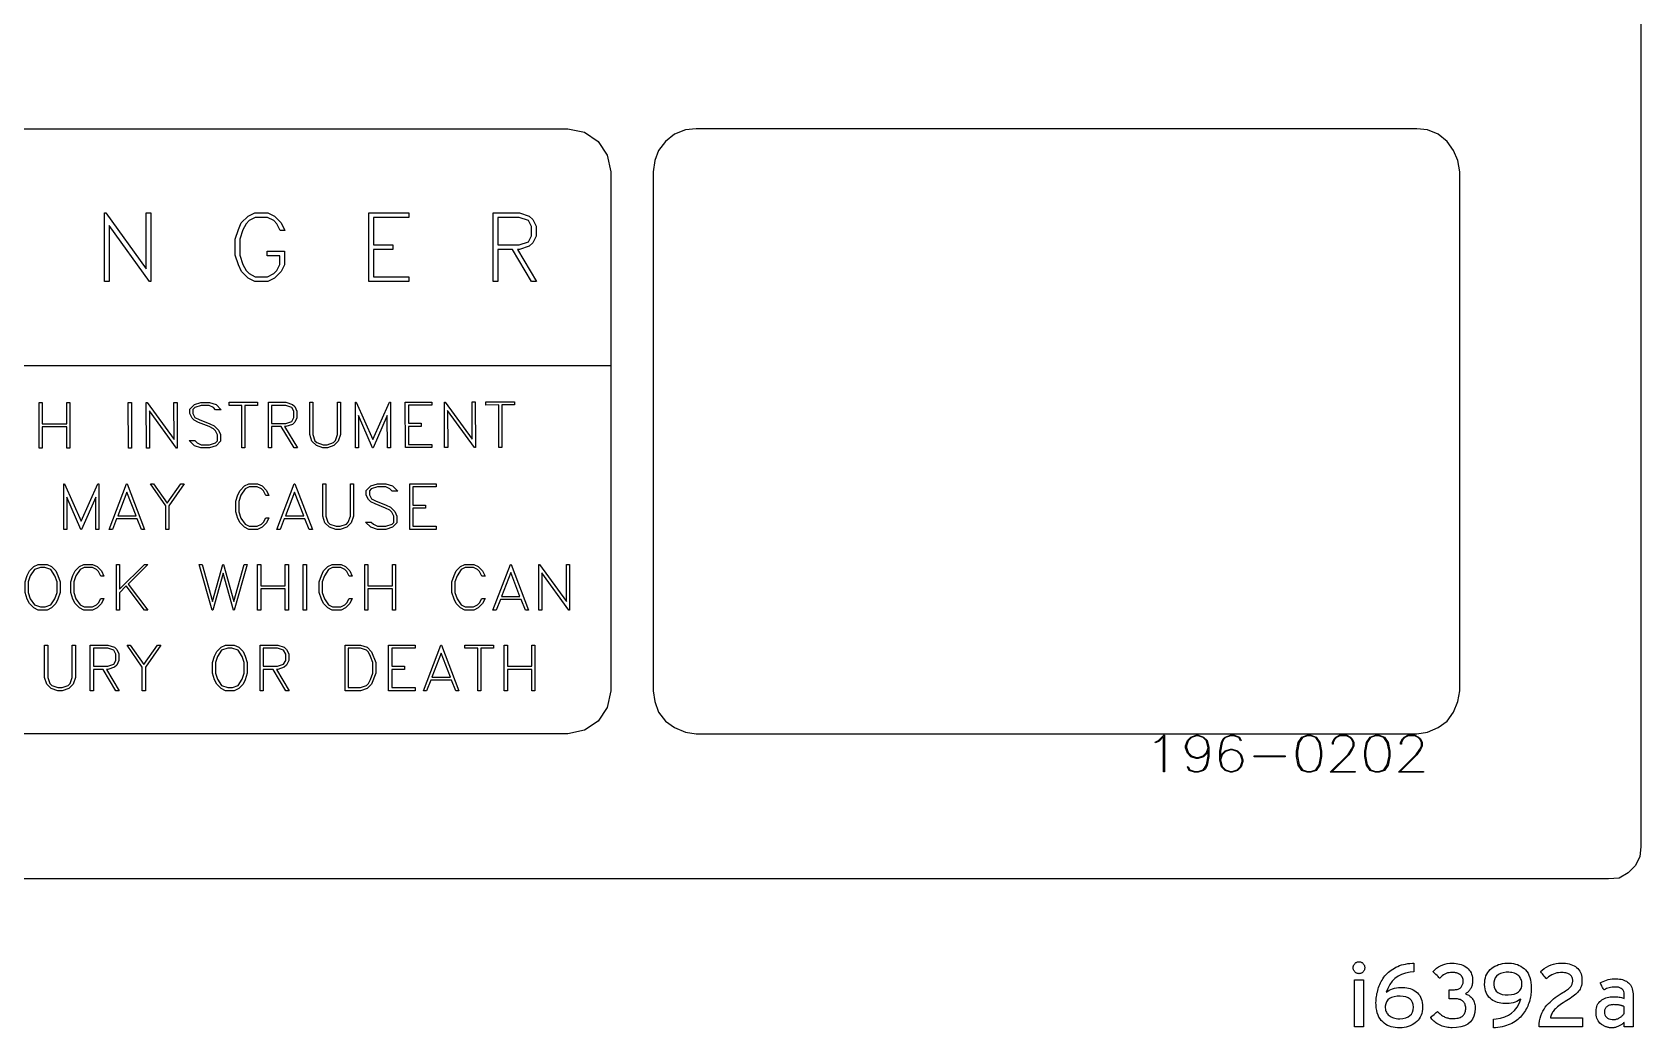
# Model space of a CAD drawing. Extents: x 3.4 to 20.6, y 5.2 to 12.5.
# Drawn here: x 17.632 to 20.623, y 5.24 to 7.092 of the extents above; entities that cross this region are included whole.
import ezdxf

# ---------------------------------------------------------------- set-up
doc = ezdxf.new("R2010")
doc.units = 0
doc.header["$MEASUREMENT"] = 0
doc.layers.get('0').update_dxf_attribs({"linetype": 'CONTINUOUS'})
doc.layers.add('DWG', color=7, linetype='CONTINUOUS')

msp = doc.modelspace()

# ---------------------------------------------------------------- linework, layer by layer
for points in [[(3.435, 12.4817), (20.5633, 12.4817), (20.5833, 12.48), (20.6, 12.47), (20.6133, 12.4567), (20.6217, 12.44), (20.6233, 12.4217), (20.6233, 5.5767), (20.6217, 5.5583), (20.6133, 5.5417), (20.6, 5.5283), (20.5833, 5.5183), (20.5633, 5.5167), (3.435, 5.5167)], [(17.477, 6.9119), (17.6579, 6.9119), (17.8388, 6.9119), (18.0141, 6.9119), (18.178, 6.9119), (18.2539, 6.9119), (18.3248, 6.9119), (18.39, 6.9119), (18.4489, 6.9119), (18.5006, 6.9119), (18.5446, 6.9119), (18.58, 6.9119), (18.6061, 6.9119), (18.6224, 6.9119), (18.6279, 6.9119), (18.6591, 6.9057), (18.6845, 6.8885), (18.7016, 6.8631), (18.7079, 6.8319), (18.7079, 6.8292), (18.7079, 6.8211), (18.7079, 6.7905), (18.7079, 6.7429), (18.7079, 6.6812), (18.7079, 6.6081), (18.7079, 6.5266), (18.7079, 6.3494), (18.7079, 6.1723), (18.7079, 6.0908), (18.7079, 6.0177), (18.7079, 5.956), (18.7079, 5.9084), (18.7079, 5.8778), (18.7079, 5.8697), (18.7079, 5.8669), (18.7016, 5.8358), (18.6845, 5.8104), (18.6591, 5.7932), (18.6279, 5.7869), (18.6279, 5.7869), (18.6224, 5.7869), (18.6061, 5.7869), (18.58, 5.7869), (18.5446, 5.7869), (18.5006, 5.7869), (18.4489, 5.7869), (18.39, 5.7869), (18.3248, 5.7869), (18.2539, 5.7869), (18.178, 5.7869), (18.0141, 5.7869), (17.8388, 5.7869), (17.6579, 5.7869), (17.477, 5.7869)], [(20.2833, 6.8533), (20.275, 6.8717), (20.2633, 6.8883), (20.2467, 6.9017), (20.2267, 6.91), (20.2067, 6.9117), (18.8667, 6.9117), (18.8467, 6.91), (18.8267, 6.9017), (18.81, 6.8883), (18.7967, 6.8717), (18.79, 6.8533), (18.7867, 6.8317), (18.7867, 5.8667), (18.79, 5.8467), (18.7967, 5.8267), (18.81, 5.81), (18.8267, 5.7983), (18.8467, 5.79), (18.8667, 5.7867), (20.2067, 5.7867), (20.2267, 5.79), (20.2467, 5.7983), (20.2633, 5.81), (20.275, 5.8267), (20.2833, 5.8467), (20.2867, 5.8667), (20.2867, 6.8317), (20.2833, 6.8533)], [(17.8525, 6.6282), (17.8504, 6.6282), (17.7754, 6.732), (17.7754, 6.6282), (17.7668, 6.6282), (17.7668, 6.7555), (17.7688, 6.7555), (17.8439, 6.6516), (17.8439, 6.7555), (17.8525, 6.7555), (17.8525, 6.6282)], [(18.1021, 6.7231), (18.0931, 6.7231), (18.0868, 6.7354), (18.0812, 6.7411), (18.0699, 6.7469), (18.0469, 6.7469), (18.0355, 6.7411), (18.0299, 6.7354), (18.024, 6.7239), (18.0182, 6.7065), (18.0182, 6.6772), (18.024, 6.6597), (18.0299, 6.6482), (18.0355, 6.6426), (18.0469, 6.6368), (18.0699, 6.6368), (18.0812, 6.6426), (18.0868, 6.6482), (18.0926, 6.6595), (18.0926, 6.6756), (18.0689, 6.6756), (18.0689, 6.6842), (18.1013, 6.6842), (18.1013, 6.6588), (18.0951, 6.6464), (18.083, 6.6343), (18.0705, 6.6282), (18.0461, 6.6282), (18.0338, 6.6343), (18.0216, 6.6465), (18.0157, 6.6587), (18.0095, 6.6768), (18.0095, 6.7068), (18.0157, 6.7249), (18.0206, 6.7372), (18.0338, 6.7493), (18.0461, 6.7555), (18.0705, 6.7555), (18.083, 6.7493), (18.0951, 6.7372), (18.1021, 6.7231)], [(18.3322, 6.6282), (18.2583, 6.6282), (18.2583, 6.7555), (18.3322, 6.7555), (18.3322, 6.7469), (18.2669, 6.7469), (18.2669, 6.6961), (18.3025, 6.6961), (18.3025, 6.6875), (18.2669, 6.6875), (18.2669, 6.6368), (18.3322, 6.6368), (18.3322, 6.6282)], [(18.5701, 6.6282), (18.5609, 6.6282), (18.5253, 6.6875), (18.4978, 6.6875), (18.4978, 6.6282), (18.4892, 6.6282), (18.4892, 6.7555), (18.5382, 6.7555), (18.5565, 6.7493), (18.563, 6.7431), (18.569, 6.7307), (18.569, 6.7123), (18.563, 6.6998), (18.5565, 6.6936), (18.5382, 6.6875), (18.5345, 6.6875), (18.5701, 6.6282)], [(18.5604, 6.7129), (18.5604, 6.73), (18.5548, 6.7411), (18.5378, 6.7469), (18.4978, 6.7469), (18.4978, 6.6961), (18.5378, 6.6961), (18.5548, 6.7019), (18.5604, 6.7129)], [(16.6079, 6.4715), (18.7079, 6.4715)], [(17.7023, 6.3179), (17.6966, 6.3179), (17.6965, 6.3574), (17.6509, 6.3574), (17.6509, 6.3178), (17.6452, 6.3178), (17.645, 6.4027), (17.6508, 6.4027), (17.6508, 6.3631), (17.6965, 6.3632), (17.6965, 6.4027), (17.7022, 6.4027), (17.7023, 6.3179)], [(17.8167, 6.3181), (17.811, 6.3181), (17.8109, 6.4029), (17.8166, 6.4029), (17.8167, 6.3181)], [(17.9016, 6.3182), (17.9003, 6.3182), (17.8501, 6.3874), (17.8502, 6.3181), (17.8445, 6.3181), (17.8443, 6.403), (17.8457, 6.403), (17.8959, 6.3338), (17.8958, 6.403), (17.9015, 6.403), (17.9016, 6.3182)], [(17.9837, 6.3895), (17.9733, 6.3895), (17.9692, 6.3936), (17.9615, 6.3974), (17.9461, 6.3974), (17.9346, 6.3935), (17.931, 6.39), (17.931, 6.3826), (17.9348, 6.3752), (17.9424, 6.3714), (17.9622, 6.3635), (17.9703, 6.3596), (17.9785, 6.3514), (17.9825, 6.3432), (17.9825, 6.3307), (17.9742, 6.3224), (17.962, 6.3183), (17.946, 6.3183), (17.9338, 6.3223), (17.9242, 6.3319), (17.9345, 6.3319), (17.9387, 6.3279), (17.9463, 6.324), (17.9618, 6.324), (17.9733, 6.3279), (17.9768, 6.3314), (17.9768, 6.3427), (17.9729, 6.3503), (17.9692, 6.354), (17.9614, 6.358), (17.9417, 6.3658), (17.9336, 6.3698), (17.9294, 6.374), (17.9253, 6.3822), (17.9253, 6.3907), (17.9337, 6.399), (17.9459, 6.4031), (17.9619, 6.4031), (17.9741, 6.3991), (17.9837, 6.3895)], [(18.0514, 6.3976), (18.0277, 6.3975), (18.0278, 6.3184), (18.0221, 6.3184), (18.022, 6.3975), (17.9983, 6.3975), (17.9983, 6.4032), (18.0514, 6.4033), (18.0514, 6.3976)], [(18.1253, 6.3185), (18.1192, 6.3185), (18.0954, 6.3581), (18.0771, 6.358), (18.0772, 6.3185), (18.0714, 6.3185), (18.0713, 6.4033), (18.1039, 6.4034), (18.1162, 6.3993), (18.1205, 6.3952), (18.1245, 6.3869), (18.1245, 6.3746), (18.1205, 6.3663), (18.1162, 6.3622), (18.104, 6.3581), (18.1015, 6.3581), (18.1253, 6.3185)], [(18.2055, 6.3432), (18.2014, 6.331), (18.1932, 6.3227), (18.181, 6.3186), (18.1729, 6.3186), (18.1607, 6.3227), (18.1524, 6.3309), (18.1483, 6.3431), (18.1482, 6.4034), (18.154, 6.4035), (18.1541, 6.3434), (18.1579, 6.3318), (18.1615, 6.3282), (18.1731, 6.3244), (18.1807, 6.3244), (18.1923, 6.3283), (18.1959, 6.3319), (18.1998, 6.3434), (18.1997, 6.4035), (18.2054, 6.4035), (18.2055, 6.3432)], [(18.2983, 6.3188), (18.2926, 6.3188), (18.2925, 6.3787), (18.2664, 6.3188), (18.2652, 6.3188), (18.2389, 6.3786), (18.239, 6.3187), (18.2333, 6.3187), (18.2331, 6.4036), (18.2346, 6.4036), (18.2658, 6.3338), (18.2968, 6.4037), (18.2982, 6.4037), (18.2983, 6.3188)], [(18.3753, 6.3189), (18.3261, 6.3189), (18.3259, 6.4037), (18.3752, 6.4038), (18.3752, 6.3981), (18.3317, 6.398), (18.3317, 6.3642), (18.3555, 6.3642), (18.3555, 6.3585), (18.3317, 6.3584), (18.3318, 6.3246), (18.3753, 6.3247), (18.3753, 6.3189)], [(18.4563, 6.3191), (18.4549, 6.3191), (18.4047, 6.3882), (18.4049, 6.319), (18.3991, 6.319), (18.399, 6.4038), (18.4003, 6.4038), (18.4505, 6.3347), (18.4504, 6.4039), (18.4561, 6.4039), (18.4563, 6.3191)], [(18.5291, 6.3983), (18.5054, 6.3983), (18.5055, 6.3191), (18.4998, 6.3191), (18.4997, 6.3983), (18.4759, 6.3982), (18.4759, 6.404), (18.5291, 6.404), (18.5291, 6.3983)], [(18.1188, 6.375), (18.1188, 6.3865), (18.115, 6.3938), (18.1037, 6.3976), (18.077, 6.3976), (18.0771, 6.3638), (18.1037, 6.3638), (18.115, 6.3677), (18.1188, 6.375)], [(17.7559, 6.1669), (17.7502, 6.1669), (17.7502, 6.2267), (17.724, 6.1669), (17.7228, 6.1669), (17.6966, 6.2267), (17.6966, 6.1669), (17.6909, 6.1669), (17.6909, 6.2517), (17.6923, 6.2517), (17.7234, 6.1819), (17.7545, 6.2517), (17.7559, 6.2517), (17.7559, 6.1669)], [(17.8413, 6.1669), (17.8354, 6.1669), (17.8276, 6.1866), (17.789, 6.1866), (17.7812, 6.1669), (17.7753, 6.1669), (17.8077, 6.2517), (17.8089, 6.2517), (17.8413, 6.1669)], [(17.9146, 6.2517), (17.8861, 6.2109), (17.8861, 6.1669), (17.8804, 6.1669), (17.8804, 6.2109), (17.8519, 6.2517), (17.858, 6.2517), (17.8833, 6.2157), (17.9084, 6.2517), (17.9146, 6.2517)], [(18.0723, 6.1884), (18.0677, 6.1791), (18.0595, 6.1709), (18.0513, 6.1669), (18.035, 6.1669), (18.0268, 6.1709), (18.0186, 6.1791), (18.0147, 6.1872), (18.0106, 6.1993), (18.0106, 6.2193), (18.0147, 6.2314), (18.0186, 6.2395), (18.0268, 6.2476), (18.035, 6.2517), (18.0513, 6.2517), (18.0595, 6.2476), (18.0677, 6.2395), (18.0723, 6.2301), (18.0663, 6.2301), (18.0621, 6.2384), (18.0584, 6.2421), (18.0508, 6.246), (18.0355, 6.246), (18.0279, 6.2422), (18.0202, 6.2306), (18.0163, 6.219), (18.0163, 6.1995), (18.0202, 6.188), (18.0279, 6.1764), (18.0355, 6.1726), (18.0508, 6.1726), (18.0584, 6.1765), (18.0621, 6.1802), (18.0663, 6.1884), (18.0723, 6.1884)], [(18.1531, 6.1669), (18.1473, 6.1669), (18.1394, 6.1866), (18.1008, 6.1866), (18.093, 6.1669), (18.0871, 6.1669), (18.1195, 6.2517), (18.1207, 6.2517), (18.1531, 6.1669)], [(18.2296, 6.1914), (18.2255, 6.1792), (18.2173, 6.1709), (18.2051, 6.1669), (18.197, 6.1669), (18.1848, 6.1709), (18.1765, 6.1792), (18.1725, 6.1914), (18.1725, 6.2517), (18.1782, 6.2517), (18.1782, 6.1916), (18.1821, 6.1801), (18.1856, 6.1765), (18.1972, 6.1726), (18.2048, 6.1726), (18.2164, 6.1765), (18.22, 6.1801), (18.2239, 6.1916), (18.2239, 6.2517), (18.2296, 6.2517), (18.2296, 6.1914)], [(18.3118, 6.238), (18.3014, 6.238), (18.2973, 6.2421), (18.2896, 6.246), (18.2742, 6.246), (18.2627, 6.2421), (18.2591, 6.2386), (18.2591, 6.2312), (18.2629, 6.2238), (18.2704, 6.22), (18.2902, 6.212), (18.2984, 6.2081), (18.3065, 6.2), (18.3105, 6.1917), (18.3105, 6.1793), (18.3022, 6.1709), (18.29, 6.1669), (18.274, 6.1669), (18.2618, 6.1709), (18.2522, 6.1805), (18.2625, 6.1805), (18.2667, 6.1765), (18.2743, 6.1726), (18.2897, 6.1726), (18.3013, 6.1765), (18.3048, 6.18), (18.3048, 6.1912), (18.3009, 6.1989), (18.2973, 6.2026), (18.2894, 6.2065), (18.2698, 6.2144), (18.2617, 6.2184), (18.2575, 6.2226), (18.2534, 6.2308), (18.2534, 6.2393), (18.2618, 6.2476), (18.274, 6.2517), (18.29, 6.2517), (18.3022, 6.2476), (18.3118, 6.238)], [(18.3836, 6.1669), (18.3343, 6.1669), (18.3343, 6.2517), (18.3836, 6.2517), (18.3836, 6.246), (18.3401, 6.246), (18.3401, 6.2122), (18.3638, 6.2122), (18.3638, 6.2064), (18.3401, 6.2064), (18.3401, 6.1726), (18.3836, 6.1726), (18.3836, 6.1669)], [(17.8254, 6.1923), (17.8083, 6.2364), (17.7911, 6.1923), (17.8254, 6.1923)], [(18.1373, 6.1923), (18.1201, 6.2364), (18.103, 6.1923), (18.1373, 6.1923)], [(17.6841, 6.0493), (17.68, 6.0372), (17.676, 6.0291), (17.6679, 6.0209), (17.6597, 6.0169), (17.6434, 6.0169), (17.6352, 6.0209), (17.627, 6.0291), (17.6231, 6.0372), (17.619, 6.0493), (17.619, 6.0693), (17.6231, 6.0814), (17.627, 6.0895), (17.6352, 6.0976), (17.6434, 6.1017), (17.6597, 6.1017), (17.6679, 6.0976), (17.676, 6.0895), (17.68, 6.0814), (17.6841, 6.0693), (17.6841, 6.0493)], [(17.6783, 6.0495), (17.6783, 6.0691), (17.6745, 6.0806), (17.6668, 6.0921), (17.6554, 6.096), (17.6477, 6.096), (17.6363, 6.0921), (17.6286, 6.0806), (17.6248, 6.0691), (17.6248, 6.0495), (17.6286, 6.038), (17.6363, 6.0265), (17.6477, 6.0226), (17.6563, 6.0226), (17.6668, 6.0265), (17.6745, 6.038), (17.6783, 6.0495)], [(17.7656, 6.0384), (17.761, 6.0291), (17.7529, 6.0209), (17.7446, 6.0169), (17.7283, 6.0169), (17.7201, 6.0209), (17.7119, 6.0291), (17.708, 6.0372), (17.7039, 6.0493), (17.7039, 6.0693), (17.708, 6.0814), (17.7119, 6.0895), (17.7201, 6.0976), (17.7283, 6.1017), (17.7446, 6.1017), (17.7529, 6.0976), (17.761, 6.0895), (17.7656, 6.0801), (17.7597, 6.0801), (17.7555, 6.0884), (17.7517, 6.0921), (17.7442, 6.096), (17.7288, 6.096), (17.7212, 6.0922), (17.7135, 6.0806), (17.7097, 6.0691), (17.7097, 6.0495), (17.7135, 6.038), (17.7212, 6.0264), (17.7288, 6.0226), (17.7442, 6.0226), (17.7517, 6.0265), (17.7555, 6.0302), (17.7597, 6.0384), (17.7656, 6.0384)], [(17.8472, 6.1017), (17.8107, 6.0651), (17.8469, 6.0169), (17.8407, 6.0169), (17.8071, 6.0616), (17.7946, 6.0491), (17.7946, 6.0169), (17.7888, 6.0169), (17.7888, 6.1017), (17.7946, 6.1017), (17.7946, 6.0555), (17.8408, 6.1017), (17.8472, 6.1017)], [(18.0319, 6.1017), (18.0076, 6.0169), (18.0062, 6.0169), (17.9872, 6.0855), (17.9681, 6.0169), (17.9667, 6.0169), (17.9424, 6.1017), (17.9483, 6.1017), (17.9674, 6.033), (17.9865, 6.1017), (17.9879, 6.1017), (18.007, 6.033), (18.0261, 6.1017), (18.0319, 6.1017)], [(18.1085, 6.0169), (18.1028, 6.0169), (18.1028, 6.0564), (18.0571, 6.0564), (18.0571, 6.0169), (18.0514, 6.0169), (18.0514, 6.1017), (18.0571, 6.1017), (18.0571, 6.0622), (18.1028, 6.0622), (18.1028, 6.1017), (18.1085, 6.1017), (18.1085, 6.0169)], [(18.142, 6.0169), (18.1363, 6.0169), (18.1363, 6.1017), (18.142, 6.1017), (18.142, 6.0169)], [(18.2274, 6.0384), (18.2228, 6.0291), (18.2147, 6.0209), (18.2064, 6.0169), (18.1902, 6.0169), (18.1819, 6.0209), (18.1738, 6.0291), (18.1699, 6.0372), (18.1658, 6.0493), (18.1658, 6.0693), (18.1699, 6.0814), (18.1738, 6.0895), (18.1819, 6.0976), (18.1902, 6.1017), (18.2064, 6.1017), (18.2147, 6.0976), (18.2228, 6.0895), (18.2274, 6.0801), (18.2215, 6.0801), (18.2173, 6.0884), (18.2135, 6.0921), (18.206, 6.096), (18.1906, 6.096), (18.183, 6.0922), (18.1754, 6.0806), (18.1715, 6.0691), (18.1715, 6.0495), (18.1754, 6.038), (18.183, 6.0264), (18.1906, 6.0226), (18.206, 6.0226), (18.2135, 6.0265), (18.2173, 6.0302), (18.2215, 6.0384), (18.2274, 6.0384)], [(18.3078, 6.0169), (18.3021, 6.0169), (18.3021, 6.0564), (18.2564, 6.0564), (18.2564, 6.0169), (18.2507, 6.0169), (18.2507, 6.1017), (18.2564, 6.1017), (18.2564, 6.0622), (18.3021, 6.0622), (18.3021, 6.1017), (18.3078, 6.1017), (18.3078, 6.0169)], [(18.4742, 6.0384), (18.4696, 6.0291), (18.4615, 6.0209), (18.4532, 6.0169), (18.4369, 6.0169), (18.4287, 6.0209), (18.4205, 6.0291), (18.4166, 6.0372), (18.4125, 6.0493), (18.4125, 6.0693), (18.4166, 6.0814), (18.4205, 6.0895), (18.4287, 6.0976), (18.4369, 6.1017), (18.4532, 6.1017), (18.4615, 6.0976), (18.4696, 6.0895), (18.4742, 6.0801), (18.4682, 6.0801), (18.4641, 6.0884), (18.4603, 6.0921), (18.4527, 6.096), (18.4374, 6.096), (18.4298, 6.0922), (18.4221, 6.0806), (18.4183, 6.0691), (18.4183, 6.0495), (18.4221, 6.038), (18.4298, 6.0264), (18.4374, 6.0226), (18.4527, 6.0226), (18.4603, 6.0265), (18.4641, 6.0302), (18.4682, 6.0384), (18.4742, 6.0384)], [(18.555, 6.0169), (18.5492, 6.0169), (18.5413, 6.0366), (18.5027, 6.0366), (18.4949, 6.0169), (18.489, 6.0169), (18.5214, 6.1017), (18.5226, 6.1017), (18.555, 6.0169)], [(18.5392, 6.0423), (18.522, 6.0864), (18.5049, 6.0423), (18.5392, 6.0423)], [(18.6315, 6.0169), (18.6302, 6.0169), (18.5801, 6.0861), (18.5801, 6.0169), (18.5744, 6.0169), (18.5744, 6.1017), (18.5757, 6.1017), (18.6258, 6.0325), (18.6258, 6.1017), (18.6315, 6.1017), (18.6315, 6.0169)], [(17.7125, 5.8913), (17.7084, 5.8792), (17.7002, 5.8709), (17.688, 5.8668), (17.6798, 5.8668), (17.6676, 5.8709), (17.6594, 5.8792), (17.6553, 5.8913), (17.6553, 5.9517), (17.6611, 5.9517), (17.6611, 5.8916), (17.6649, 5.8801), (17.6685, 5.8765), (17.68, 5.8726), (17.6877, 5.8726), (17.6992, 5.8765), (17.7029, 5.8801), (17.7067, 5.8916), (17.7067, 5.9517), (17.7125, 5.9517), (17.7125, 5.8913)], [(17.7941, 5.8668), (17.788, 5.8668), (17.7643, 5.9064), (17.746, 5.9064), (17.746, 5.8668), (17.7402, 5.8668), (17.7402, 5.9517), (17.7729, 5.9517), (17.7851, 5.9476), (17.7894, 5.9435), (17.7934, 5.9352), (17.7934, 5.9229), (17.7894, 5.9146), (17.7851, 5.9105), (17.7729, 5.9064), (17.7704, 5.9064), (17.7941, 5.8668)], [(17.7877, 5.9233), (17.7877, 5.9348), (17.7839, 5.9421), (17.7726, 5.946), (17.746, 5.946), (17.746, 5.9122), (17.7726, 5.9122), (17.7839, 5.916), (17.7877, 5.9233)], [(17.8711, 5.9517), (17.8427, 5.9109), (17.8427, 5.8668), (17.8369, 5.8668), (17.8369, 5.9109), (17.8085, 5.9517), (17.8146, 5.9517), (17.8398, 5.9157), (17.865, 5.9517), (17.8711, 5.9517)], [(18.0322, 5.8993), (18.0281, 5.8872), (18.0242, 5.879), (18.0161, 5.8709), (18.0078, 5.8668), (17.9916, 5.8668), (17.9833, 5.8709), (17.9752, 5.879), (17.9713, 5.8872), (17.9672, 5.8993), (17.9672, 5.9193), (17.9713, 5.9313), (17.9752, 5.9395), (17.9833, 5.9476), (17.9916, 5.9517), (18.0078, 5.9517), (18.0161, 5.9476), (18.0242, 5.9395), (18.0281, 5.9313), (18.0322, 5.9193), (18.0322, 5.8993)], [(18.0265, 5.8995), (18.0265, 5.919), (18.0227, 5.9306), (18.015, 5.9421), (18.0035, 5.946), (17.9959, 5.946), (17.9844, 5.9421), (17.9768, 5.9306), (17.9729, 5.919), (17.9729, 5.8995), (17.9768, 5.888), (17.9844, 5.8765), (17.9959, 5.8726), (18.0045, 5.8726), (18.015, 5.8765), (18.0227, 5.888), (18.0265, 5.8995)], [(18.11, 5.8668), (18.1038, 5.8668), (18.0801, 5.9064), (18.0618, 5.9064), (18.0618, 5.8668), (18.0561, 5.8668), (18.0561, 5.9517), (18.0887, 5.9517), (18.1009, 5.9476), (18.1052, 5.9435), (18.1092, 5.9352), (18.1092, 5.9229), (18.1052, 5.9146), (18.1009, 5.9105), (18.0887, 5.9064), (18.0862, 5.9064), (18.11, 5.8668)], [(18.1035, 5.9233), (18.1035, 5.9348), (18.0997, 5.9421), (18.0884, 5.946), (18.0618, 5.946), (18.0618, 5.9122), (18.0884, 5.9122), (18.0997, 5.916), (18.1035, 5.9233)], [(18.2711, 5.8992), (18.2631, 5.8792), (18.2548, 5.8709), (18.2426, 5.8668), (18.2139, 5.8668), (18.2139, 5.9517), (18.2426, 5.9517), (18.2548, 5.9476), (18.2631, 5.9394), (18.2711, 5.9194), (18.2711, 5.8992)], [(18.2654, 5.8995), (18.2654, 5.919), (18.2615, 5.9307), (18.2575, 5.9384), (18.2539, 5.9421), (18.2424, 5.946), (18.2197, 5.946), (18.2197, 5.8726), (18.2424, 5.8726), (18.2539, 5.8765), (18.2575, 5.8802), (18.2615, 5.8879), (18.2654, 5.8995)], [(18.3441, 5.8668), (18.2949, 5.8668), (18.2949, 5.9517), (18.3441, 5.9517), (18.3441, 5.946), (18.3006, 5.946), (18.3006, 5.9122), (18.3243, 5.9122), (18.3243, 5.9064), (18.3006, 5.9064), (18.3006, 5.8726), (18.3441, 5.8726), (18.3441, 5.8668)], [(18.4255, 5.8668), (18.4197, 5.8668), (18.4118, 5.8866), (18.3732, 5.8866), (18.3654, 5.8668), (18.3595, 5.8668), (18.3919, 5.9517), (18.3931, 5.9517), (18.4255, 5.8668)], [(18.4097, 5.8923), (18.3925, 5.9364), (18.3754, 5.8923), (18.4097, 5.8923)], [(18.4901, 5.946), (18.4664, 5.946), (18.4664, 5.8668), (18.4606, 5.8668), (18.4606, 5.946), (18.4369, 5.946), (18.4369, 5.9517), (18.4901, 5.9517), (18.4901, 5.946)], [(18.5671, 5.8668), (18.5614, 5.8668), (18.5614, 5.9064), (18.5157, 5.9064), (18.5157, 5.8668), (18.5099, 5.8668), (18.5099, 5.9517), (18.5157, 5.9517), (18.5157, 5.9122), (18.5614, 5.9122), (18.5614, 5.9517), (18.5671, 5.9517), (18.5671, 5.8668)], [(19.7374, 5.7158), (19.7359, 5.7158), (19.7359, 5.7816), (19.7275, 5.773), (19.721, 5.7699), (19.7202, 5.7711), (19.7266, 5.7743), (19.7364, 5.7841), (19.7374, 5.7841), (19.7374, 5.7158)], [(19.8187, 5.7564), (19.8168, 5.7508), (19.8101, 5.7441), (19.8002, 5.7408), (19.7968, 5.7408), (19.7869, 5.7441), (19.7802, 5.7508), (19.7769, 5.7608), (19.7769, 5.7642), (19.7802, 5.7741), (19.7869, 5.7807), (19.7968, 5.7841), (19.8002, 5.7841), (19.8101, 5.7807), (19.8168, 5.7741), (19.8201, 5.7609), (19.8201, 5.7447), (19.8169, 5.7284), (19.8136, 5.7218), (19.8101, 5.7184), (19.8002, 5.7152), (19.7936, 5.7152), (19.7835, 5.7184), (19.7802, 5.7251), (19.7815, 5.7259), (19.7846, 5.7197), (19.7938, 5.7166), (19.8, 5.7166), (19.8094, 5.7197), (19.8123, 5.7227), (19.8155, 5.729), (19.8187, 5.7449), (19.8187, 5.7564)], [(19.8187, 5.7608), (19.8155, 5.7733), (19.8094, 5.7795), (19.8, 5.7826), (19.797, 5.7826), (19.7876, 5.7795), (19.7815, 5.7733), (19.7783, 5.764), (19.7783, 5.7609), (19.7815, 5.7516), (19.7876, 5.7454), (19.797, 5.7423), (19.8, 5.7423), (19.8094, 5.7454), (19.8155, 5.7516), (19.8187, 5.7608)], [(19.8418, 5.7428), (19.8436, 5.7483), (19.8503, 5.7551), (19.8602, 5.7584), (19.8636, 5.7584), (19.8735, 5.7551), (19.8803, 5.7483), (19.8835, 5.7384), (19.8835, 5.735), (19.8803, 5.7251), (19.8735, 5.7184), (19.8636, 5.7152), (19.8602, 5.7152), (19.8503, 5.7184), (19.8436, 5.7251), (19.8403, 5.7383), (19.8403, 5.7545), (19.8435, 5.7708), (19.8468, 5.7774), (19.8503, 5.7807), (19.8602, 5.7841), (19.8669, 5.7841), (19.877, 5.7807), (19.8803, 5.7741), (19.879, 5.7733), (19.8758, 5.7795), (19.8666, 5.7826), (19.8604, 5.7826), (19.851, 5.7795), (19.8481, 5.7764), (19.845, 5.7702), (19.8418, 5.7543), (19.8418, 5.7428)], [(20.0265, 5.7284), (20.0197, 5.7184), (20.0098, 5.7152), (20.0031, 5.7152), (19.9931, 5.7184), (19.9864, 5.7284), (19.9832, 5.7447), (19.9832, 5.7545), (19.9864, 5.7708), (19.9931, 5.7807), (20.0031, 5.7841), (20.0098, 5.7841), (20.0197, 5.7807), (20.0265, 5.7708), (20.0296, 5.7545), (20.0296, 5.7447), (20.0265, 5.7284)], [(20.025, 5.729), (20.0282, 5.7449), (20.0282, 5.7543), (20.025, 5.7702), (20.0189, 5.7795), (20.0096, 5.7826), (20.0033, 5.7826), (19.9941, 5.7795), (19.9879, 5.7702), (19.9847, 5.7543), (19.9847, 5.7449), (19.9879, 5.729), (19.9941, 5.7197), (20.0033, 5.7166), (20.0096, 5.7166), (20.0189, 5.7197), (20.025, 5.729)], [(20.0499, 5.7673), (20.0499, 5.7707), (20.0531, 5.7774), (20.0565, 5.7807), (20.0633, 5.7841), (20.0765, 5.7841), (20.0832, 5.7807), (20.0866, 5.7774), (20.0899, 5.7707), (20.0899, 5.7638), (20.0866, 5.7573), (20.0801, 5.7475), (20.0491, 5.7166), (20.0924, 5.7166), (20.0924, 5.7152), (20.0457, 5.7152), (20.079, 5.7484), (20.0853, 5.758), (20.0884, 5.7642), (20.0884, 5.7703), (20.0853, 5.7764), (20.0823, 5.7795), (20.0761, 5.7826), (20.0636, 5.7826), (20.0575, 5.7795), (20.0544, 5.7764), (20.0513, 5.7703), (20.0513, 5.7673), (20.0499, 5.7673)], [(20.1533, 5.7284), (20.1466, 5.7184), (20.1366, 5.7152), (20.13, 5.7152), (20.12, 5.7184), (20.1133, 5.7284), (20.1101, 5.7447), (20.1101, 5.7545), (20.1133, 5.7708), (20.12, 5.7807), (20.13, 5.7841), (20.1366, 5.7841), (20.1466, 5.7807), (20.1533, 5.7708), (20.1565, 5.7545), (20.1565, 5.7447), (20.1533, 5.7284)], [(20.1518, 5.729), (20.1551, 5.7449), (20.1551, 5.7543), (20.1518, 5.7702), (20.1457, 5.7795), (20.1364, 5.7826), (20.1302, 5.7826), (20.1209, 5.7795), (20.1147, 5.7702), (20.1115, 5.7543), (20.1115, 5.7449), (20.1147, 5.729), (20.1209, 5.7197), (20.1302, 5.7166), (20.1364, 5.7166), (20.1457, 5.7197), (20.1518, 5.729)], [(20.1767, 5.7673), (20.1767, 5.7707), (20.18, 5.7774), (20.1834, 5.7807), (20.1901, 5.7841), (20.2033, 5.7841), (20.21, 5.7807), (20.2134, 5.7774), (20.2167, 5.7707), (20.2167, 5.7638), (20.2134, 5.7573), (20.2069, 5.7475), (20.1759, 5.7166), (20.2192, 5.7166), (20.2192, 5.7152), (20.1725, 5.7152), (20.2058, 5.7484), (20.2121, 5.758), (20.2153, 5.7642), (20.2153, 5.7703), (20.2121, 5.7764), (20.2091, 5.7795), (20.2029, 5.7826), (20.1905, 5.7826), (20.1843, 5.7795), (20.1813, 5.7764), (20.1781, 5.7703), (20.1781, 5.7673), (20.1767, 5.7673)], [(19.8418, 5.7383), (19.8449, 5.7259), (19.851, 5.7197), (19.8604, 5.7166), (19.8634, 5.7166), (19.8728, 5.7197), (19.879, 5.7259), (19.8821, 5.7352), (19.8821, 5.7383), (19.879, 5.7476), (19.8728, 5.7538), (19.8634, 5.7569), (19.8604, 5.7569), (19.851, 5.7538), (19.8449, 5.7476), (19.8418, 5.7383)], [(19.9045, 5.7455), (19.9623, 5.7455), (19.9623, 5.744), (19.9045, 5.744), (19.9045, 5.7455)]]:
    msp.add_lwpolyline(points)
at = {"layer": 'DWG'}
for points in [[(20.11, 5.3516), (20.11, 5.3505), (20.1098, 5.3495), (20.1096, 5.3485), (20.1093, 5.3476), (20.1089, 5.3467), (20.1085, 5.3458), (20.1079, 5.345), (20.1073, 5.3442), (20.1066, 5.3435), (20.1058, 5.3428), (20.105, 5.3422), (20.1041, 5.3417), (20.1033, 5.3413), (20.1023, 5.341), (20.1014, 5.3407), (20.1003, 5.3406), (20.0993, 5.3405), (20.0982, 5.3406), (20.0973, 5.3407), (20.0963, 5.341), (20.0954, 5.3413), (20.0945, 5.3417), (20.0937, 5.3422), (20.0929, 5.3428), (20.0921, 5.3435), (20.0914, 5.3442), (20.0907, 5.345), (20.0901, 5.3458), (20.0896, 5.3467), (20.0892, 5.3476), (20.0889, 5.3485), (20.0887, 5.3495), (20.0885, 5.3505), (20.0885, 5.3516), (20.0885, 5.3527), (20.0887, 5.3537), (20.0889, 5.3547), (20.0892, 5.3557), (20.0896, 5.3566), (20.0901, 5.3575), (20.0907, 5.3583), (20.0914, 5.3591), (20.0921, 5.3599), (20.0929, 5.3605), (20.0937, 5.3611), (20.0945, 5.3616), (20.0954, 5.362), (20.0963, 5.3623), (20.0973, 5.3625), (20.0982, 5.3626), (20.0993, 5.3627), (20.1003, 5.3626), (20.1014, 5.3625), (20.1023, 5.3623), (20.1033, 5.362), (20.1041, 5.3616), (20.105, 5.3611), (20.1058, 5.3605), (20.1066, 5.3599), (20.1073, 5.3591), (20.1079, 5.3583), (20.1085, 5.3575), (20.1089, 5.3566), (20.1093, 5.3557), (20.1096, 5.3547), (20.1098, 5.3537), (20.11, 5.3527)], [(20.2176, 5.2786), (20.2173, 5.2744), (20.2168, 5.2704), (20.2159, 5.2666), (20.2147, 5.2631), (20.2132, 5.2598), (20.2114, 5.2568), (20.2092, 5.254), (20.2068, 5.2514), (20.204, 5.2491), (20.201, 5.247), (20.1979, 5.2452), (20.1945, 5.2436), (20.191, 5.2423), (20.1873, 5.2413), (20.1834, 5.2405), (20.1793, 5.24), (20.175, 5.2398), (20.1708, 5.2398), (20.1668, 5.2402), (20.163, 5.2408), (20.1594, 5.2417), (20.1559, 5.2429), (20.1525, 5.2444), (20.1494, 5.2462), (20.1463, 5.2483), (20.1435, 5.2507), (20.1408, 5.2533), (20.1385, 5.2564), (20.1364, 5.2598), (20.1347, 5.2635), (20.1333, 5.2676), (20.1322, 5.2721), (20.1315, 5.2769), (20.131, 5.2821), (20.1309, 5.287), (20.131, 5.2897), (20.1311, 5.2924), (20.1314, 5.2951), (20.1318, 5.2979), (20.1322, 5.3007), (20.1327, 5.3036), (20.1334, 5.3064), (20.1341, 5.3093), (20.1349, 5.3122), (20.1358, 5.315), (20.1369, 5.3178), (20.1381, 5.3206), (20.1393, 5.3233), (20.1407, 5.326), (20.1423, 5.3286), (20.1439, 5.3312), (20.1456, 5.3338), (20.1476, 5.3363), (20.1496, 5.3387), (20.1519, 5.341), (20.1542, 5.3432), (20.1567, 5.3452), (20.1593, 5.3472), (20.1621, 5.3491), (20.165, 5.3509), (20.168, 5.3526), (20.1712, 5.3541), (20.1746, 5.3555), (20.1781, 5.3567), (20.1818, 5.3577), (20.1857, 5.3585), (20.1898, 5.3592), (20.1941, 5.3597), (20.1985, 5.36), (20.201, 5.36), (20.201, 5.3589), (20.201, 5.3569), (20.201, 5.3544), (20.201, 5.3516), (20.201, 5.3488), (20.201, 5.3464), (20.201, 5.3446), (20.201, 5.3438), (20.1942, 5.3432), (20.186, 5.3417), (20.1786, 5.3392), (20.1719, 5.3358), (20.166, 5.3315), (20.1608, 5.3263), (20.1564, 5.3201), (20.1527, 5.3131), (20.1501, 5.3059), (20.1526, 5.3079), (20.1554, 5.3096), (20.1584, 5.3111), (20.1616, 5.3124), (20.1651, 5.3134), (20.1688, 5.3142), (20.1728, 5.3147), (20.1769, 5.315), (20.181, 5.315), (20.1846, 5.3148), (20.188, 5.3144), (20.1913, 5.3137), (20.1944, 5.3128), (20.1975, 5.3117), (20.2003, 5.3103), (20.2031, 5.3087), (20.2057, 5.3069), (20.2081, 5.3048), (20.2102, 5.3024), (20.2121, 5.2998), (20.2137, 5.2969), (20.2151, 5.2937), (20.2161, 5.2904), (20.2169, 5.2867), (20.2173, 5.2828)], [(20.3153, 5.2763), (20.3147, 5.2686), (20.313, 5.2617), (20.3102, 5.2559), (20.3064, 5.2509), (20.3016, 5.2468), (20.2956, 5.2437), (20.2887, 5.2415), (20.2807, 5.2402), (20.2726, 5.2398), (20.2699, 5.2399), (20.2672, 5.2402), (20.2645, 5.2406), (20.2618, 5.241), (20.2592, 5.2417), (20.2566, 5.2424), (20.2541, 5.2432), (20.2515, 5.2442), (20.249, 5.2453), (20.2466, 5.2466), (20.2443, 5.2479), (20.2422, 5.2493), (20.2401, 5.2508), (20.2382, 5.2525), (20.2364, 5.2542), (20.2347, 5.256), (20.2332, 5.258), (20.2324, 5.2592), (20.2332, 5.2599), (20.2347, 5.2612), (20.2366, 5.2629), (20.2388, 5.2648), (20.241, 5.2666), (20.2429, 5.2683), (20.2444, 5.2696), (20.2452, 5.2703), (20.246, 5.2696), (20.2473, 5.2681), (20.2486, 5.2668), (20.25, 5.2656), (20.2514, 5.2644), (20.2529, 5.2633), (20.2544, 5.2623), (20.256, 5.2614), (20.2576, 5.2606), (20.2592, 5.2599), (20.2609, 5.2592), (20.2626, 5.2586), (20.2643, 5.2582), (20.266, 5.2578), (20.2677, 5.2574), (20.2694, 5.2572), (20.2711, 5.2571), (20.2728, 5.257), (20.2756, 5.2571), (20.2784, 5.2573), (20.281, 5.2576), (20.2834, 5.258), (20.2855, 5.2586), (20.2875, 5.2593), (20.2893, 5.2602), (20.2909, 5.2611), (20.2923, 5.2622), (20.2935, 5.2634), (20.2945, 5.2647), (20.2954, 5.2661), (20.2961, 5.2676), (20.2968, 5.2692), (20.2972, 5.2709), (20.2976, 5.2727), (20.2977, 5.2746), (20.2978, 5.2766), (20.2977, 5.2785), (20.2974, 5.2804), (20.297, 5.2821), (20.2965, 5.2837), (20.2958, 5.2852), (20.295, 5.2866), (20.2941, 5.2878), (20.293, 5.2889), (20.2918, 5.2899), (20.2904, 5.2908), (20.289, 5.2915), (20.2874, 5.2922), (20.2858, 5.2927), (20.2841, 5.2932), (20.2823, 5.2935), (20.2804, 5.2937), (20.2785, 5.2938), (20.2772, 5.2938), (20.2766, 5.2938), (20.2753, 5.2938), (20.2738, 5.2938), (20.272, 5.2938), (20.2702, 5.2938), (20.2687, 5.2938), (20.2674, 5.2938), (20.2668, 5.2938), (20.2667, 5.294), (20.2667, 5.2952), (20.2667, 5.2973), (20.2667, 5.2999), (20.2667, 5.3027), (20.2667, 5.3055), (20.2667, 5.3079), (20.2667, 5.3098), (20.2667, 5.3107), (20.2669, 5.3107), (20.2677, 5.3107), (20.269, 5.3107), (20.2707, 5.3107), (20.2724, 5.3107), (20.2741, 5.3107), (20.2756, 5.3107), (20.2767, 5.3107), (20.2771, 5.3107), (20.2787, 5.3108), (20.2803, 5.3109), (20.2819, 5.3112), (20.2834, 5.3117), (20.2848, 5.3122), (20.286, 5.3129), (20.2872, 5.3136), (20.2883, 5.3145), (20.2892, 5.3156), (20.29, 5.3166), (20.2908, 5.3177), (20.2914, 5.3189), (20.2919, 5.3201), (20.2924, 5.3214), (20.2927, 5.3227), (20.2929, 5.3241), (20.2931, 5.3255), (20.2931, 5.3269), (20.2931, 5.3274), (20.2931, 5.328), (20.293, 5.3286), (20.2929, 5.3292), (20.2928, 5.3298), (20.2927, 5.3305), (20.2926, 5.3311), (20.2924, 5.3317), (20.2922, 5.3324), (20.292, 5.333), (20.2916, 5.3336), (20.2913, 5.3342), (20.2909, 5.3348), (20.2905, 5.3354), (20.2901, 5.336), (20.2896, 5.3365), (20.2891, 5.337), (20.2885, 5.3376), (20.2879, 5.3381), (20.2873, 5.3387), (20.2866, 5.3392), (20.2859, 5.3396), (20.2852, 5.3401), (20.2844, 5.3405), (20.2835, 5.3409), (20.2827, 5.3413), (20.2817, 5.3416), (20.2807, 5.3419), (20.2797, 5.3422), (20.2786, 5.3424), (20.2774, 5.3426), (20.2762, 5.3427), (20.2749, 5.3428), (20.2736, 5.3429), (20.2722, 5.3429), (20.2697, 5.3428), (20.2669, 5.3424), (20.2641, 5.3418), (20.2615, 5.3409), (20.2589, 5.3397), (20.2565, 5.3383), (20.2542, 5.3366), (20.2519, 5.3346), (20.2498, 5.3324), (20.2491, 5.3323), (20.248, 5.3334), (20.2464, 5.335), (20.2444, 5.337), (20.2423, 5.3391), (20.2403, 5.3411), (20.2385, 5.3428), (20.2374, 5.3439), (20.2369, 5.3444), (20.2402, 5.3477), (20.2436, 5.3506), (20.2472, 5.3532), (20.251, 5.3553), (20.255, 5.3571), (20.2592, 5.3584), (20.2635, 5.3594), (20.268, 5.36), (20.2726, 5.3601), (20.2762, 5.36), (20.2797, 5.3597), (20.283, 5.3591), (20.2862, 5.3584), (20.2893, 5.3574), (20.2922, 5.3562), (20.295, 5.3549), (20.2977, 5.3533), (20.3002, 5.3515), (20.3024, 5.3495), (20.3044, 5.3473), (20.3061, 5.3449), (20.3076, 5.3424), (20.3087, 5.3397), (20.3096, 5.3368), (20.3102, 5.3337), (20.3106, 5.3304), (20.3106, 5.3275), (20.3105, 5.3253), (20.3103, 5.3231), (20.31, 5.3211), (20.3096, 5.3193), (20.3091, 5.3175), (20.3085, 5.3158), (20.3078, 5.3143), (20.3071, 5.3128), (20.3062, 5.3115), (20.3053, 5.3102), (20.3043, 5.309), (20.3033, 5.3079), (20.3022, 5.3068), (20.3011, 5.3058), (20.2999, 5.3049), (20.2986, 5.304), (20.2973, 5.3032), (20.2983, 5.3026), (20.3, 5.302), (20.3017, 5.3012), (20.3033, 5.3003), (20.3048, 5.2993), (20.3062, 5.2982), (20.3076, 5.297), (20.3088, 5.2956), (20.31, 5.2942), (20.3111, 5.2926), (20.3121, 5.291), (20.3129, 5.2892), (20.3136, 5.2873), (20.3142, 5.2853), (20.3147, 5.2832), (20.315, 5.281), (20.3153, 5.2787)], [(20.4195, 5.3136), (20.4195, 5.311), (20.4194, 5.3083), (20.4192, 5.3056), (20.4189, 5.3028), (20.4185, 5.3001), (20.418, 5.2973), (20.4175, 5.2945), (20.4168, 5.2916), (20.4161, 5.2888), (20.4151, 5.2859), (20.4141, 5.2831), (20.413, 5.2803), (20.4117, 5.2776), (20.4103, 5.2749), (20.4088, 5.2722), (20.4071, 5.2696), (20.4054, 5.267), (20.4035, 5.2644), (20.4015, 5.262), (20.3994, 5.2597), (20.3971, 5.2575), (20.3947, 5.2554), (20.3921, 5.2535), (20.3894, 5.2516), (20.3865, 5.2498), (20.3835, 5.2481), (20.3802, 5.2466), (20.3768, 5.2451), (20.3733, 5.2439), (20.3696, 5.2428), (20.3657, 5.2419), (20.3616, 5.2411), (20.3574, 5.2405), (20.353, 5.24), (20.3495, 5.2398), (20.3495, 5.2407), (20.3495, 5.2425), (20.3495, 5.2449), (20.3495, 5.2477), (20.3495, 5.2505), (20.3495, 5.253), (20.3495, 5.255), (20.3495, 5.2561), (20.3543, 5.2565), (20.3626, 5.2579), (20.3702, 5.2601), (20.3771, 5.2633), (20.3831, 5.2673), (20.3885, 5.2723), (20.3931, 5.2783), (20.397, 5.2851), (20.4001, 5.2929), (20.3984, 5.2924), (20.3957, 5.2906), (20.3927, 5.289), (20.3895, 5.2876), (20.3861, 5.2866), (20.3824, 5.2857), (20.3786, 5.2852), (20.3745, 5.2849), (20.3702, 5.2848), (20.3667, 5.285), (20.3633, 5.2854), (20.3601, 5.286), (20.3569, 5.2869), (20.3539, 5.288), (20.351, 5.2893), (20.3482, 5.2909), (20.3455, 5.2927), (20.343, 5.2948), (20.3407, 5.2971), (20.3387, 5.2997), (20.337, 5.3025), (20.3356, 5.3056), (20.3345, 5.3089), (20.3337, 5.3125), (20.3332, 5.3163), (20.3329, 5.3204), (20.333, 5.3247), (20.3335, 5.3288), (20.3343, 5.3326), (20.3354, 5.3363), (20.3369, 5.3396), (20.3387, 5.3427), (20.3408, 5.3455), (20.3432, 5.3481), (20.346, 5.3505), (20.349, 5.3526), (20.3521, 5.3544), (20.3554, 5.356), (20.3588, 5.3574), (20.3625, 5.3584), (20.3663, 5.3593), (20.3703, 5.3598), (20.3744, 5.3601), (20.3787, 5.3601), (20.3828, 5.3599), (20.3867, 5.3593), (20.3904, 5.3585), (20.394, 5.3574), (20.3974, 5.356), (20.4005, 5.3543), (20.4036, 5.3523), (20.4064, 5.3501), (20.4091, 5.3475), (20.4115, 5.3445), (20.4136, 5.3412), (20.4153, 5.3375), (20.4168, 5.3335), (20.4179, 5.329), (20.4188, 5.3243), (20.4193, 5.3191)], [(20.434, 5.2417), (20.4344, 5.2473), (20.4352, 5.2526), (20.4363, 5.2576), (20.4376, 5.2623), (20.4392, 5.2668), (20.4411, 5.2709), (20.4433, 5.2748), (20.4457, 5.2784), (20.4485, 5.2817), (20.4514, 5.2848), (20.4545, 5.2878), (20.4576, 5.2907), (20.4609, 5.2935), (20.4643, 5.2961), (20.4678, 5.2987), (20.4715, 5.3011), (20.4753, 5.3035), (20.4786, 5.3054), (20.481, 5.3069), (20.4832, 5.3084), (20.4853, 5.3098), (20.4871, 5.3112), (20.4888, 5.3125), (20.4903, 5.3137), (20.4915, 5.315), (20.4926, 5.3161), (20.4935, 5.3173), (20.4942, 5.3185), (20.4948, 5.3197), (20.4954, 5.3209), (20.4958, 5.3221), (20.4962, 5.3234), (20.4964, 5.3247), (20.4966, 5.326), (20.4966, 5.3273), (20.4966, 5.3289), (20.4964, 5.3304), (20.4961, 5.3318), (20.4957, 5.3332), (20.4951, 5.3344), (20.4944, 5.3356), (20.4936, 5.3367), (20.4927, 5.3377), (20.4916, 5.3387), (20.4903, 5.3396), (20.4889, 5.3403), (20.4873, 5.341), (20.4855, 5.3416), (20.4836, 5.342), (20.4814, 5.3424), (20.4791, 5.3426), (20.4767, 5.3427), (20.4738, 5.3427), (20.4704, 5.3424), (20.4671, 5.3418), (20.4638, 5.3409), (20.4607, 5.3397), (20.4576, 5.3383), (20.4546, 5.3365), (20.4517, 5.3345), (20.4489, 5.3322), (20.4476, 5.3312), (20.4468, 5.3322), (20.4455, 5.3338), (20.4438, 5.3359), (20.442, 5.3381), (20.4402, 5.3403), (20.4386, 5.3422), (20.4374, 5.3437), (20.4369, 5.3443), (20.4398, 5.347), (20.4438, 5.35), (20.4479, 5.3526), (20.4521, 5.3549), (20.4565, 5.3567), (20.461, 5.3582), (20.4657, 5.3592), (20.4705, 5.3599), (20.4755, 5.3601), (20.4795, 5.36), (20.4832, 5.3598), (20.4868, 5.3593), (20.4902, 5.3586), (20.4934, 5.3577), (20.4963, 5.3566), (20.4991, 5.3553), (20.5017, 5.3538), (20.504, 5.3521), (20.5062, 5.3501), (20.508, 5.3479), (20.5097, 5.3455), (20.511, 5.3429), (20.5121, 5.3401), (20.5129, 5.337), (20.5135, 5.3338), (20.5138, 5.3303), (20.5138, 5.327), (20.5137, 5.3241), (20.5134, 5.3214), (20.5128, 5.3188), (20.5122, 5.3164), (20.5113, 5.3141), (20.5103, 5.3119), (20.5091, 5.3098), (20.5077, 5.3079), (20.5062, 5.3061), (20.5043, 5.3042), (20.5023, 5.3024), (20.5001, 5.3005), (20.4977, 5.2985), (20.495, 5.2966), (20.4922, 5.2946), (20.4891, 5.2927), (20.4859, 5.2907), (20.4824, 5.2885), (20.4791, 5.2864), (20.4761, 5.2844), (20.4733, 5.2825), (20.4708, 5.2806), (20.4685, 5.2788), (20.4664, 5.277), (20.4646, 5.2753), (20.4631, 5.2737), (20.4617, 5.2721), (20.4604, 5.2704), (20.4592, 5.2687), (20.4582, 5.267), (20.4573, 5.2652), (20.4566, 5.2634), (20.456, 5.2616), (20.4554, 5.2598), (20.4554, 5.2586), (20.4589, 5.2586), (20.4656, 5.2586), (20.4745, 5.2586), (20.4845, 5.2586), (20.4946, 5.2586), (20.5037, 5.2586), (20.5107, 5.2586), (20.5146, 5.2586), (20.515, 5.2584), (20.515, 5.2572), (20.515, 5.2551), (20.515, 5.2525), (20.515, 5.2496), (20.515, 5.2468), (20.515, 5.2444), (20.515, 5.2426), (20.515, 5.2417), (20.5132, 5.2417), (20.5064, 5.2417), (20.4958, 5.2417), (20.4829, 5.2417), (20.4691, 5.2417), (20.4559, 5.2417), (20.4447, 5.2417), (20.4369, 5.2417)], [(20.4023, 5.3218), (20.4022, 5.3239), (20.4019, 5.326), (20.4015, 5.328), (20.4008, 5.3298), (20.3999, 5.3316), (20.3989, 5.3334), (20.3976, 5.335), (20.3962, 5.3366), (20.3945, 5.338), (20.3927, 5.3393), (20.3907, 5.3404), (20.3885, 5.3413), (20.3861, 5.3421), (20.3835, 5.3426), (20.3807, 5.343), (20.3777, 5.3432), (20.3727, 5.3431), (20.3672, 5.3423), (20.3624, 5.3408), (20.3584, 5.3388), (20.3551, 5.3362), (20.3527, 5.333), (20.351, 5.3291), (20.3501, 5.3246), (20.3501, 5.3197), (20.3508, 5.3152), (20.3523, 5.3114), (20.3545, 5.3081), (20.3575, 5.3055), (20.3613, 5.3035), (20.3657, 5.3021), (20.3709, 5.3014), (20.3769, 5.3012), (20.3828, 5.3017), (20.3879, 5.3027), (20.3922, 5.3044), (20.3957, 5.3066), (20.3985, 5.3095), (20.4006, 5.313), (20.4018, 5.3171)], [(20.5926, 5.2416), (20.5926, 5.242), (20.5926, 5.2428), (20.5926, 5.244), (20.5926, 5.2454), (20.5926, 5.2468), (20.5926, 5.2482), (20.5926, 5.2493), (20.5926, 5.25), (20.5924, 5.25), (20.5913, 5.249), (20.5903, 5.2481), (20.5892, 5.2472), (20.5881, 5.2463), (20.5869, 5.2455), (20.5857, 5.2447), (20.5844, 5.244), (20.5831, 5.2433), (20.5818, 5.2427), (20.5804, 5.2421), (20.579, 5.2415), (20.5775, 5.2411), (20.5761, 5.2407), (20.5746, 5.2404), (20.573, 5.2401), (20.5715, 5.2399), (20.5699, 5.2398), (20.5686, 5.2398), (20.5674, 5.2398), (20.5663, 5.2399), (20.5651, 5.2401), (20.564, 5.2403), (20.5628, 5.2405), (20.5616, 5.2408), (20.5605, 5.2411), (20.5593, 5.2415), (20.5581, 5.2418), (20.557, 5.2423), (20.5559, 5.2428), (20.5548, 5.2433), (20.5537, 5.2439), (20.5526, 5.2445), (20.5515, 5.2452), (20.5505, 5.2459), (20.5494, 5.2468), (20.5474, 5.2485), (20.5457, 5.2504), (20.5441, 5.2526), (20.5429, 5.255), (20.5418, 5.2576), (20.541, 5.2605), (20.5404, 5.2636), (20.54, 5.267), (20.54, 5.2704), (20.5402, 5.2736), (20.5407, 5.2766), (20.5414, 5.2793), (20.5424, 5.2819), (20.5436, 5.2843), (20.5451, 5.2865), (20.5468, 5.2885), (20.5488, 5.2902), (20.551, 5.2918), (20.5533, 5.2931), (20.5557, 5.2943), (20.5582, 5.2953), (20.5609, 5.2961), (20.5637, 5.2967), (20.5666, 5.2972), (20.5697, 5.2975), (20.5729, 5.2976), (20.5757, 5.2976), (20.5783, 5.2975), (20.5807, 5.2973), (20.583, 5.297), (20.5852, 5.2967), (20.5873, 5.2962), (20.5892, 5.2957), (20.5909, 5.295), (20.5926, 5.2943), (20.5926, 5.2945), (20.5926, 5.2952), (20.5926, 5.2961), (20.5926, 5.2971), (20.5926, 5.2983), (20.5926, 5.2993), (20.5926, 5.3002), (20.5926, 5.3007), (20.5926, 5.3016), (20.5922, 5.3047), (20.5915, 5.3074), (20.5903, 5.3097), (20.5888, 5.3116), (20.5868, 5.3132), (20.5845, 5.3144), (20.5817, 5.3152), (20.5785, 5.3156), (20.5753, 5.3157), (20.5725, 5.3156), (20.5698, 5.3153), (20.5672, 5.3149), (20.5646, 5.3143), (20.5622, 5.3136), (20.5598, 5.3128), (20.5574, 5.3118), (20.5552, 5.3106), (20.5544, 5.3104), (20.5539, 5.3115), (20.553, 5.3131), (20.552, 5.3151), (20.5509, 5.3173), (20.5499, 5.3194), (20.5489, 5.3213), (20.5483, 5.3226), (20.548, 5.3232), (20.5504, 5.3247), (20.5533, 5.3262), (20.5563, 5.3275), (20.5594, 5.3286), (20.5627, 5.3295), (20.5662, 5.3302), (20.5698, 5.3307), (20.5735, 5.3309), (20.5774, 5.331), (20.5806, 5.3309), (20.5837, 5.3306), (20.5866, 5.3301), (20.5893, 5.3294), (20.5919, 5.3286), (20.5944, 5.3275), (20.5966, 5.3263), (20.5988, 5.3249), (20.6007, 5.3233), (20.6025, 5.3215), (20.6041, 5.3195), (20.6054, 5.3173), (20.6065, 5.3149), (20.6074, 5.3122), (20.6081, 5.3094), (20.6086, 5.3064), (20.6088, 5.3031), (20.6088, 5.3009), (20.6088, 5.2967), (20.6088, 5.2893), (20.6088, 5.2801), (20.6088, 5.2699), (20.6088, 5.26), (20.6088, 5.2512), (20.6088, 5.2448), (20.6088, 5.2418), (20.6085, 5.2416), (20.6071, 5.2416), (20.605, 5.2416), (20.6024, 5.2416), (20.5996, 5.2416), (20.597, 5.2416), (20.5947, 5.2416), (20.5932, 5.2416)], [(20.2005, 5.2783), (20.2, 5.283), (20.1988, 5.2871), (20.1969, 5.2905), (20.1942, 5.2934), (20.1908, 5.2956), (20.1866, 5.2972), (20.1817, 5.2982), (20.1761, 5.2986), (20.17, 5.2984), (20.1646, 5.2976), (20.1599, 5.2962), (20.1561, 5.2942), (20.153, 5.2916), (20.1506, 5.2883), (20.1491, 5.2845), (20.1482, 5.28), (20.1482, 5.2768), (20.1484, 5.2747), (20.1488, 5.2728), (20.1494, 5.2709), (20.1502, 5.2691), (20.1512, 5.2673), (20.1524, 5.2657), (20.1538, 5.2641), (20.1554, 5.2626), (20.1572, 5.2612), (20.1592, 5.26), (20.1613, 5.259), (20.1636, 5.2582), (20.1661, 5.2575), (20.1687, 5.2571), (20.1716, 5.2568), (20.1752, 5.2567), (20.1811, 5.2572), (20.1862, 5.2584), (20.1906, 5.2602), (20.1941, 5.2625), (20.1969, 5.2655), (20.1989, 5.2692), (20.2001, 5.2734)], [(20.5926, 5.279), (20.5918, 5.2794), (20.5909, 5.2798), (20.59, 5.2802), (20.5891, 5.2805), (20.5882, 5.2809), (20.5872, 5.2812), (20.5862, 5.2815), (20.5852, 5.2817), (20.5841, 5.282), (20.5829, 5.2822), (20.5817, 5.2824), (20.5804, 5.2825), (20.5791, 5.2826), (20.5777, 5.2827), (20.5762, 5.2828), (20.5747, 5.2828), (20.5731, 5.2829), (20.5713, 5.2828), (20.5696, 5.2827), (20.5679, 5.2824), (20.5664, 5.2821), (20.5649, 5.2817), (20.5635, 5.2812), (20.5623, 5.2806), (20.5611, 5.2799), (20.56, 5.2791), (20.559, 5.2782), (20.5581, 5.2772), (20.5574, 5.2761), (20.5568, 5.275), (20.5563, 5.2738), (20.556, 5.2725), (20.5558, 5.2712), (20.5557, 5.2698), (20.5559, 5.2666), (20.5566, 5.2639), (20.5577, 5.2615), (20.5593, 5.2595), (20.5614, 5.2579), (20.5638, 5.2566), (20.5668, 5.2558), (20.5702, 5.2553), (20.5729, 5.2552), (20.5744, 5.2554), (20.576, 5.2556), (20.5775, 5.2559), (20.579, 5.2563), (20.5804, 5.2568), (20.5817, 5.2574), (20.5831, 5.2581), (20.5844, 5.2589), (20.5855, 5.2597), (20.5867, 5.2605), (20.5877, 5.2614), (20.5887, 5.2622), (20.5897, 5.2631), (20.5906, 5.2641), (20.5914, 5.265), (20.5922, 5.2659), (20.5926, 5.2666), (20.5926, 5.2675), (20.5926, 5.2691), (20.5926, 5.2711), (20.5926, 5.2733), (20.5926, 5.2754), (20.5926, 5.2772), (20.5926, 5.2785)]]:
    msp.add_lwpolyline(points, close=True, dxfattribs=at)
msp.add_lwpolyline([(20.091, 5.2417), (20.091, 5.3292), (20.1075, 5.3292), (20.1075, 5.2417), (20.091, 5.2417)], dxfattribs=at)

doc.saveas('drawing.dxf')
